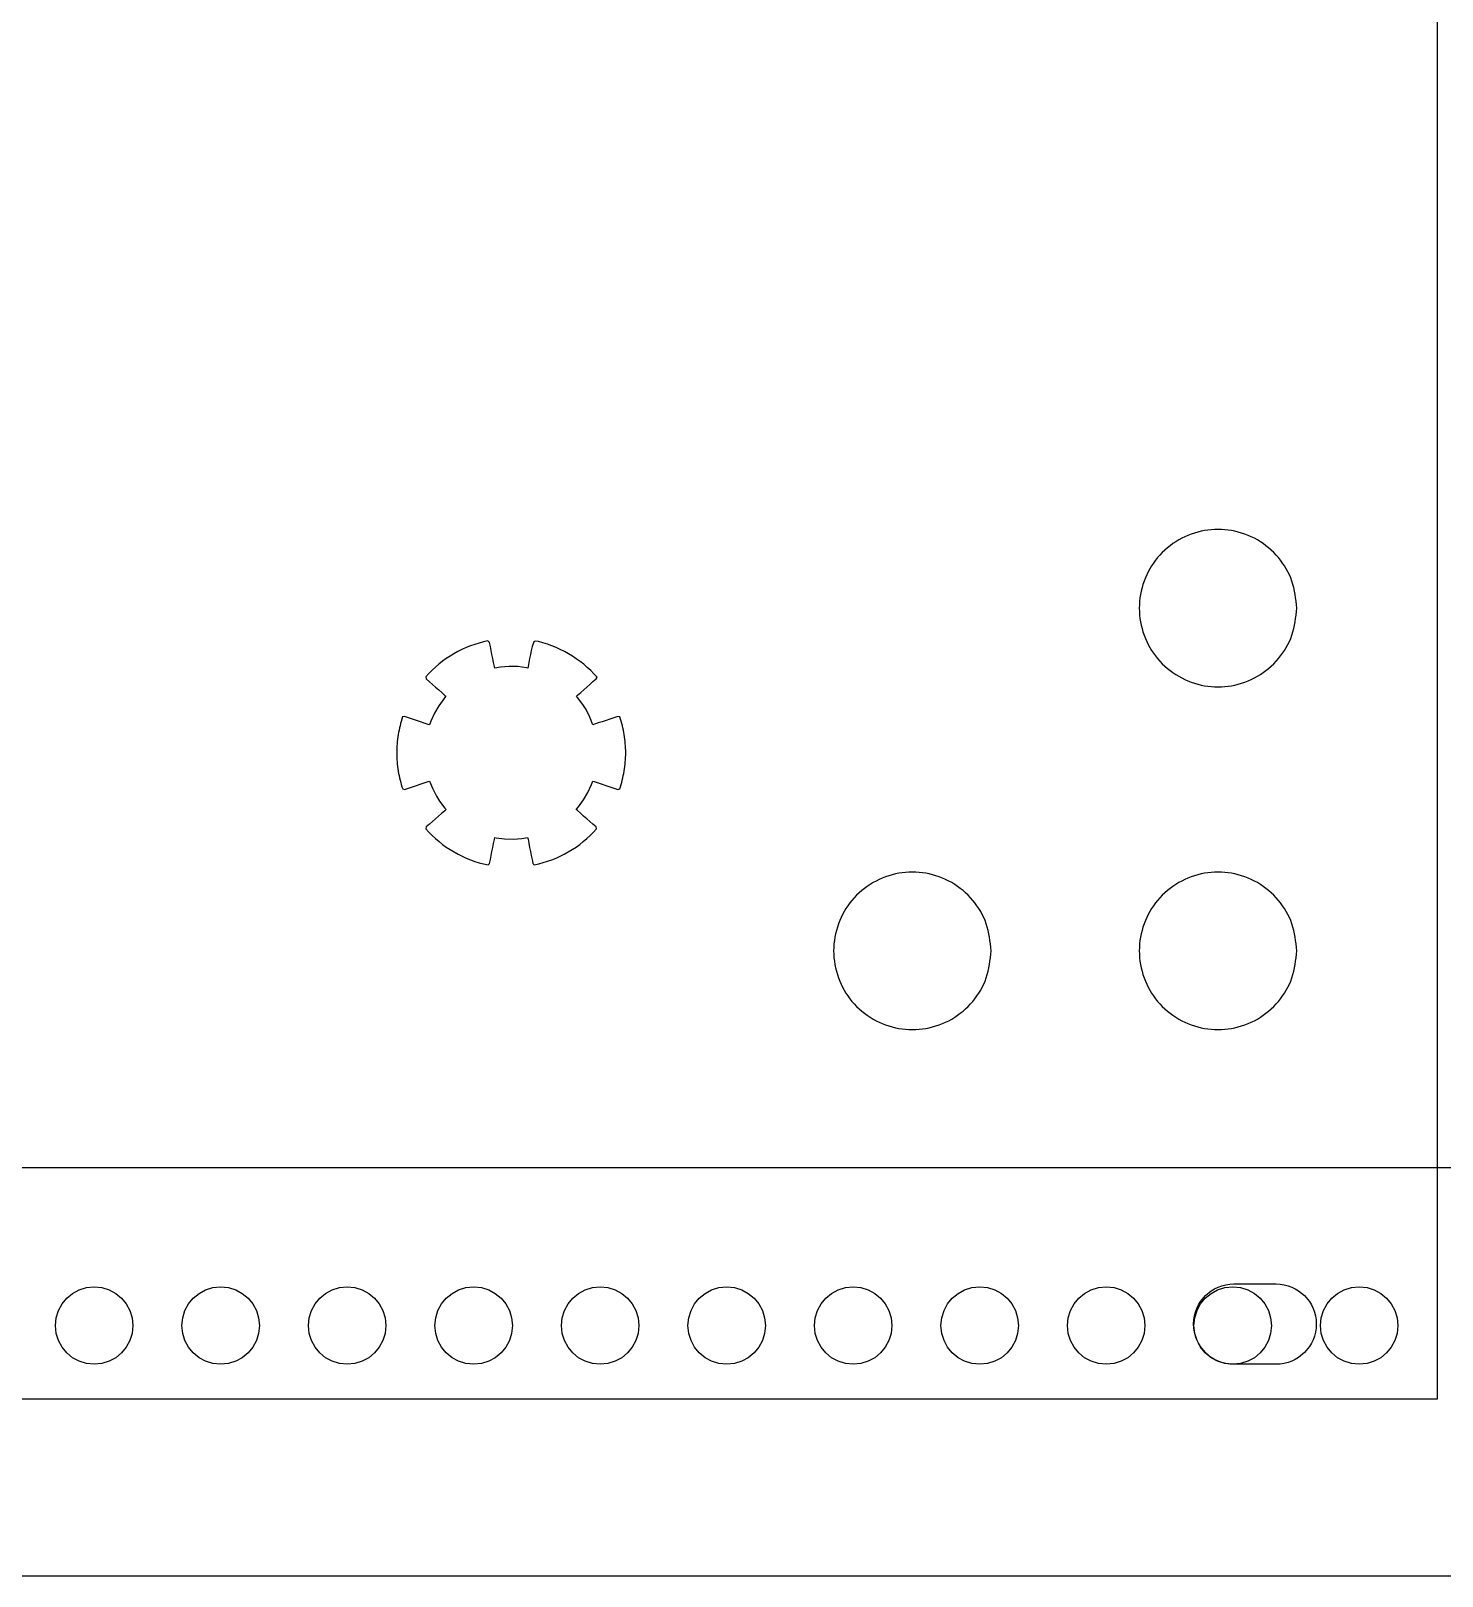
# Model space of a CAD drawing. Extents: x 0 to 234, y 0 to 155.
# Drawn here: x 60.2 to 116.9, y 0.2 to 62.3 of the extents above; entities that cross this region are included whole.
import ezdxf

# ---------------------------------------------------------------- set-up
doc = ezdxf.new("R2010")
doc.units = 0
doc.layers.get('0').update_dxf_attribs({"linetype": 'CONTINUOUS'})
doc.layers.add('Layer_1', color=7, linetype='CONTINUOUS')

msp = doc.modelspace()

# ---------------------------------------------------------------- linework, layer by layer
at = {"color": 7}
for p, q in [((224.864864, 16.589768), (8.921149, 16.589768)), ((62.408546, 11.78049), (62.721839, 11.812293)), ((62.721839, 11.812293), (63.035535, 11.78049)), ((67.491181, 11.78049), (67.804474, 11.812293)), ((67.804474, 11.812293), (68.118167, 11.78049)), ((72.573817, 11.78049), (72.88711, 11.812293)), ((72.88711, 11.812293), (73.200805, 11.78049)), ((77.656452, 11.78049), (77.969745, 11.812293)), ((77.969745, 11.812293), (78.28344, 11.78049)), ((82.739087, 11.78049), (83.05238, 11.812293)), ((83.05238, 11.812293), (83.366076, 11.78049)), ((87.821722, 11.78049), (88.135016, 11.812293)), ((88.135016, 11.812293), (88.448711, 11.78049)), ((92.90436, 11.78049), (93.217651, 11.812293)), ((93.217651, 11.812293), (93.531346, 11.78049)), ((97.986996, 11.78049), (98.300286, 11.812293)), ((98.300286, 11.812293), (98.613981, 11.78049)), ((103.069631, 11.78049), (103.382924, 11.812293)), ((103.382924, 11.812293), (103.696617, 11.78049)), ((108.152266, 11.78049), (108.465559, 11.812293)), ((108.465559, 11.812293), (108.779254, 11.78049)), ((113.234901, 11.78049), (113.548194, 11.812293)), ((113.548194, 11.812293), (113.86189, 11.78049)), ((61.432078, 11.12636), (61.62195, 11.356627)), ((61.62195, 11.356627), (61.852281, 11.546624)), ((61.852281, 11.546624), (62.116467, 11.69032)), ((62.116467, 11.69032), (62.408546, 11.78049)), ((63.035535, 11.78049), (63.327613, 11.69032)), ((63.327613, 11.69032), (63.591757, 11.546624)), ((63.591757, 11.546624), (63.822128, 11.356627)), ((63.822128, 11.356627), (64.012003, 11.12636)), ((66.514713, 11.12636), (66.704588, 11.356627)), ((66.704588, 11.356627), (66.934916, 11.546624)), ((66.934916, 11.546624), (67.1991, 11.69032)), ((67.1991, 11.69032), (67.491181, 11.78049)), ((68.118167, 11.78049), (68.410249, 11.69032)), ((68.410249, 11.69032), (68.674393, 11.546624)), ((68.674393, 11.546624), (68.904763, 11.356627)), ((68.904763, 11.356627), (69.094638, 11.12636)), ((71.597348, 11.12636), (71.787224, 11.356627)), ((71.787224, 11.356627), (72.017551, 11.546624)), ((72.017551, 11.546624), (72.281738, 11.69032)), ((72.281738, 11.69032), (72.573817, 11.78049)), ((73.200805, 11.78049), (73.492884, 11.69032)), ((73.492884, 11.69032), (73.757028, 11.546624)), ((73.757028, 11.546624), (73.987398, 11.356627)), ((73.987398, 11.356627), (74.177274, 11.12636)), ((76.679983, 11.12636), (76.869859, 11.356627)), ((76.869859, 11.356627), (77.100189, 11.546624)), ((77.100189, 11.546624), (77.364373, 11.69032)), ((77.364373, 11.69032), (77.656452, 11.78049)), ((78.28344, 11.78049), (78.575519, 11.69032)), ((78.575519, 11.69032), (78.839663, 11.546624)), ((78.839663, 11.546624), (79.070033, 11.356627)), ((79.070033, 11.356627), (79.259909, 11.12636)), ((81.762619, 11.12636), (81.952494, 11.356627)), ((81.952494, 11.356627), (82.182824, 11.546624)), ((82.182824, 11.546624), (82.447008, 11.69032)), ((82.447008, 11.69032), (82.739087, 11.78049)), ((83.366076, 11.78049), (83.658154, 11.69032)), ((83.658154, 11.69032), (83.922298, 11.546624)), ((83.922298, 11.546624), (84.152669, 11.356627)), ((84.152669, 11.356627), (84.342544, 11.12636)), ((86.845254, 11.12636), (87.035129, 11.356627)), ((87.035129, 11.356627), (87.26546, 11.546624)), ((87.26546, 11.546624), (87.529644, 11.69032)), ((87.529644, 11.69032), (87.821722, 11.78049)), ((88.448711, 11.78049), (88.74079, 11.69032)), ((88.74079, 11.69032), (89.004934, 11.546624)), ((89.004934, 11.546624), (89.235306, 11.356627)), ((89.235306, 11.356627), (89.425182, 11.12636)), ((91.927889, 11.12636), (92.117765, 11.356627)), ((92.117765, 11.356627), (92.348095, 11.546624)), ((92.348095, 11.546624), (92.612279, 11.69032)), ((92.612279, 11.69032), (92.90436, 11.78049)), ((93.531346, 11.78049), (93.823428, 11.69032)), ((93.823428, 11.69032), (94.087569, 11.546624)), ((94.087569, 11.546624), (94.317939, 11.356627)), ((94.317939, 11.356627), (94.507815, 11.12636)), ((97.010524, 11.12636), (97.2004, 11.356627)), ((97.2004, 11.356627), (97.43073, 11.546624)), ((97.43073, 11.546624), (97.694914, 11.69032)), ((97.694914, 11.69032), (97.986996, 11.78049)), ((98.613981, 11.78049), (98.906063, 11.69032)), ((98.906063, 11.69032), (99.170207, 11.546624)), ((99.170207, 11.546624), (99.400577, 11.356627)), ((99.400577, 11.356627), (99.590453, 11.12636)), ((102.09316, 11.12636), (102.283035, 11.356627)), ((102.283035, 11.356627), (102.513365, 11.546624)), ((102.513365, 11.546624), (102.777549, 11.69032)), ((102.777549, 11.69032), (103.069631, 11.78049)), ((103.696617, 11.78049), (103.988698, 11.69032)), ((103.988698, 11.69032), (104.252842, 11.546624)), ((104.252842, 11.546624), (104.483212, 11.356627)), ((104.483212, 11.356627), (104.673088, 11.12636)), ((107.175797, 11.12636), (107.36567, 11.356627)), ((107.36567, 11.356627), (107.596001, 11.546624)), ((107.596001, 11.546624), (107.860187, 11.69032)), ((107.860187, 11.69032), (108.152266, 11.78049)), ((108.779254, 11.78049), (109.071333, 11.69032)), ((109.071333, 11.69032), (109.335477, 11.546624)), ((109.335477, 11.546624), (109.565847, 11.356627)), ((109.565847, 11.356627), (109.755723, 11.12636)), ((112.258433, 11.12636), (112.448308, 11.356627)), ((112.448308, 11.356627), (112.678639, 11.546624)), ((112.678639, 11.546624), (112.942822, 11.69032)), ((112.942822, 11.69032), (113.234901, 11.78049)), ((113.86189, 11.78049), (114.153969, 11.69032)), ((114.153969, 11.69032), (114.418113, 11.546624)), ((114.418113, 11.546624), (114.648483, 11.356627)), ((114.648483, 11.356627), (114.838358, 11.12636)), ((61.166322, 10.25649), (61.19776, 10.570074)), ((61.19776, 10.570074), (61.288573, 10.862306)), ((61.288573, 10.862306), (61.432078, 11.12636)), ((64.012003, 11.12636), (64.155466, 10.862306)), ((64.155466, 10.862306), (64.245876, 10.570074)), ((64.245876, 10.570074), (64.277716, 10.25649)), ((66.248957, 10.25649), (66.280395, 10.570074)), ((66.280395, 10.570074), (66.371208, 10.862306)), ((66.371208, 10.862306), (66.514713, 11.12636)), ((69.094638, 11.12636), (69.238101, 10.862306)), ((69.238101, 10.862306), (69.328512, 10.570074)), ((69.328512, 10.570074), (69.360351, 10.25649)), ((71.331593, 10.25649), (71.36303, 10.570074)), ((71.36303, 10.570074), (71.453843, 10.862306)), ((71.453843, 10.862306), (71.597348, 11.12636)), ((74.177274, 11.12636), (74.320739, 10.862306)), ((74.320739, 10.862306), (74.411147, 10.570074)), ((74.411147, 10.570074), (74.442987, 10.25649)), ((76.41423, 10.25649), (76.445666, 10.570074)), ((76.445666, 10.570074), (76.536479, 10.862306)), ((76.536479, 10.862306), (76.679983, 11.12636)), ((79.259909, 11.12636), (79.403371, 10.862306)), ((79.403371, 10.862306), (79.493782, 10.570074)), ((79.493782, 10.570074), (79.525622, 10.25649)), ((81.496863, 10.25649), (81.528301, 10.570074)), ((81.528301, 10.570074), (81.619114, 10.862306)), ((81.619114, 10.862306), (81.762619, 11.12636)), ((84.342544, 11.12636), (84.486009, 10.862306)), ((84.486009, 10.862306), (84.576417, 10.570074)), ((84.576417, 10.570074), (84.608257, 10.25649)), ((86.579501, 10.25649), (86.610939, 10.570074)), ((86.610939, 10.570074), (86.701752, 10.862306)), ((86.701752, 10.862306), (86.845254, 11.12636)), ((89.425182, 11.12636), (89.568644, 10.862306)), ((89.568644, 10.862306), (89.659055, 10.570074)), ((89.659055, 10.570074), (89.690895, 10.25649)), ((91.662136, 10.25649), (91.693571, 10.570074)), ((91.693571, 10.570074), (91.784384, 10.862306)), ((91.784384, 10.862306), (91.927889, 11.12636)), ((94.507815, 11.12636), (94.65128, 10.862306)), ((94.65128, 10.862306), (94.74169, 10.570074)), ((94.74169, 10.570074), (94.77353, 10.25649)), ((96.744771, 10.25649), (96.776209, 10.570074)), ((96.776209, 10.570074), (96.867022, 10.862306)), ((96.867022, 10.862306), (97.010524, 11.12636)), ((99.590453, 11.12636), (99.733915, 10.862306)), ((99.733915, 10.862306), (99.824326, 10.570074)), ((99.824326, 10.570074), (99.856166, 10.25649)), ((101.827407, 10.25649), (101.858845, 10.570074)), ((101.858845, 10.570074), (101.949657, 10.862306)), ((101.949657, 10.862306), (102.09316, 11.12636)), ((104.673088, 11.12636), (104.81655, 10.862306)), ((104.81655, 10.862306), (104.906961, 10.570074)), ((104.906961, 10.570074), (104.938801, 10.25649)), ((106.910042, 10.25649), (106.94148, 10.570074)), ((106.94148, 10.570074), (107.032293, 10.862306)), ((107.032293, 10.862306), (107.175797, 11.12636)), ((109.755723, 11.12636), (109.899185, 10.862306)), ((109.899185, 10.862306), (109.989596, 10.570074)), ((109.989596, 10.570074), (110.021436, 10.25649)), ((111.992677, 10.25649), (112.024115, 10.570074)), ((112.024115, 10.570074), (112.114928, 10.862306)), ((112.114928, 10.862306), (112.258433, 11.12636)), ((114.838358, 11.12636), (114.981821, 10.862306)), ((114.981821, 10.862306), (115.072231, 10.570074)), ((115.072231, 10.570074), (115.104071, 10.25649)), ((61.19776, 9.943329), (61.166322, 10.25649)), ((61.288573, 9.65107), (61.19776, 9.943329)), ((64.245876, 9.943329), (64.155466, 9.65107)), ((64.277716, 10.25649), (64.245876, 9.943329)), ((66.280395, 9.943329), (66.248957, 10.25649)), ((66.371208, 9.65107), (66.280395, 9.943329)), ((69.328512, 9.943329), (69.238101, 9.65107)), ((69.360351, 10.25649), (69.328512, 9.943329)), ((71.36303, 9.943329), (71.331593, 10.25649)), ((71.453843, 9.65107), (71.36303, 9.943329)), ((74.411147, 9.943329), (74.320739, 9.65107)), ((74.442987, 10.25649), (74.411147, 9.943329)), ((76.445666, 9.943329), (76.41423, 10.25649)), ((76.536479, 9.65107), (76.445666, 9.943329)), ((79.493782, 9.943329), (79.403371, 9.65107)), ((79.525622, 10.25649), (79.493782, 9.943329)), ((81.528301, 9.943329), (81.496863, 10.25649)), ((81.619114, 9.65107), (81.528301, 9.943329)), ((84.576417, 9.943329), (84.486009, 9.65107)), ((84.608257, 10.25649), (84.576417, 9.943329)), ((86.610939, 9.943329), (86.579501, 10.25649)), ((86.701752, 9.65107), (86.610939, 9.943329)), ((89.659055, 9.943329), (89.568644, 9.65107)), ((89.690895, 10.25649), (89.659055, 9.943329)), ((91.693571, 9.943329), (91.662136, 10.25649)), ((91.784384, 9.65107), (91.693571, 9.943329)), ((94.74169, 9.943329), (94.65128, 9.65107)), ((94.77353, 10.25649), (94.74169, 9.943329)), ((96.776209, 9.943329), (96.744771, 10.25649)), ((96.867022, 9.65107), (96.776209, 9.943329)), ((99.824326, 9.943329), (99.733915, 9.65107)), ((99.856166, 10.25649), (99.824326, 9.943329)), ((101.858845, 9.943329), (101.827407, 10.25649)), ((101.949657, 9.65107), (101.858845, 9.943329)), ((104.906961, 9.943329), (104.81655, 9.65107)), ((104.938801, 10.25649), (104.906961, 9.943329)), ((106.94148, 9.943329), (106.910042, 10.25649)), ((107.032293, 9.65107), (106.94148, 9.943329)), ((109.989596, 9.943329), (109.899185, 9.65107)), ((110.021436, 10.25649), (109.989596, 9.943329)), ((112.024115, 9.943329), (111.992677, 10.25649)), ((112.114928, 9.65107), (112.024115, 9.943329)), ((115.072231, 9.943329), (114.981821, 9.65107)), ((115.104071, 10.25649), (115.072231, 9.943329)), ((61.432078, 9.387016), (61.288573, 9.65107)), ((61.62195, 9.156775), (61.432078, 9.387016)), ((64.012003, 9.387016), (63.822128, 9.156775)), ((64.155466, 9.65107), (64.012003, 9.387016)), ((66.514713, 9.387016), (66.371208, 9.65107)), ((66.704588, 9.156775), (66.514713, 9.387016)), ((69.094638, 9.387016), (68.904763, 9.156775)), ((69.238101, 9.65107), (69.094638, 9.387016)), ((71.597348, 9.387016), (71.453843, 9.65107)), ((71.787224, 9.156775), (71.597348, 9.387016)), ((74.177274, 9.387016), (73.987398, 9.156775)), ((74.320739, 9.65107), (74.177274, 9.387016)), ((76.679983, 9.387016), (76.536479, 9.65107)), ((76.869859, 9.156775), (76.679983, 9.387016)), ((79.259909, 9.387016), (79.070033, 9.156775)), ((79.403371, 9.65107), (79.259909, 9.387016)), ((81.762619, 9.387016), (81.619114, 9.65107)), ((81.952494, 9.156775), (81.762619, 9.387016)), ((84.342544, 9.387016), (84.152669, 9.156775)), ((84.486009, 9.65107), (84.342544, 9.387016)), ((86.845254, 9.387016), (86.701752, 9.65107)), ((87.035129, 9.156775), (86.845254, 9.387016)), ((89.425182, 9.387016), (89.235306, 9.156775)), ((89.568644, 9.65107), (89.425182, 9.387016)), ((91.927889, 9.387016), (91.784384, 9.65107)), ((92.117765, 9.156775), (91.927889, 9.387016)), ((94.507815, 9.387016), (94.317939, 9.156775)), ((94.65128, 9.65107), (94.507815, 9.387016)), ((97.010524, 9.387016), (96.867022, 9.65107)), ((97.2004, 9.156775), (97.010524, 9.387016)), ((99.590453, 9.387016), (99.400577, 9.156775)), ((99.733915, 9.65107), (99.590453, 9.387016)), ((102.09316, 9.387016), (101.949657, 9.65107)), ((102.283035, 9.156775), (102.09316, 9.387016)), ((104.673088, 9.387016), (104.483212, 9.156775)), ((104.81655, 9.65107), (104.673088, 9.387016)), ((107.175797, 9.387016), (107.032293, 9.65107)), ((107.36567, 9.156775), (107.175797, 9.387016)), ((109.755723, 9.387016), (109.565847, 9.156775)), ((109.899185, 9.65107), (109.755723, 9.387016)), ((112.258433, 9.387016), (112.114928, 9.65107)), ((112.448308, 9.156775), (112.258433, 9.387016)), ((114.838358, 9.387016), (114.648483, 9.156775)), ((114.981821, 9.65107), (114.838358, 9.387016)), ((61.852281, 8.966778), (61.62195, 9.156775)), ((62.116467, 8.823453), (61.852281, 8.966778)), ((62.408546, 8.73249), (62.116467, 8.823453)), ((62.721839, 8.701084), (62.408546, 8.73249)), ((62.408546, 8.73249), (62.408546, 8.73249)), ((63.035535, 8.73249), (62.721839, 8.701084)), ((63.327613, 8.823453), (63.035535, 8.73249)), ((63.591757, 8.966778), (63.327613, 8.823453)), ((63.822128, 9.156775), (63.591757, 8.966778)), ((66.934916, 8.966778), (66.704588, 9.156775)), ((67.1991, 8.823453), (66.934916, 8.966778)), ((67.491181, 8.73249), (67.1991, 8.823453)), ((67.804474, 8.701084), (67.491181, 8.73249)), ((67.491181, 8.73249), (67.491181, 8.73249)), ((68.118167, 8.73249), (67.804474, 8.701084)), ((68.410249, 8.823453), (68.118167, 8.73249)), ((68.674393, 8.966778), (68.410249, 8.823453)), ((68.904763, 9.156775), (68.674393, 8.966778)), ((72.017551, 8.966778), (71.787224, 9.156775)), ((72.281738, 8.823453), (72.017551, 8.966778)), ((72.573817, 8.73249), (72.281738, 8.823453)), ((72.88711, 8.701084), (72.573817, 8.73249)), ((72.573817, 8.73249), (72.573817, 8.73249)), ((73.200805, 8.73249), (72.88711, 8.701084)), ((73.492884, 8.823453), (73.200805, 8.73249)), ((73.757028, 8.966778), (73.492884, 8.823453)), ((73.987398, 9.156775), (73.757028, 8.966778)), ((77.100189, 8.966778), (76.869859, 9.156775)), ((77.364373, 8.823453), (77.100189, 8.966778)), ((77.656452, 8.73249), (77.364373, 8.823453)), ((77.969745, 8.701084), (77.656452, 8.73249)), ((77.656452, 8.73249), (77.656452, 8.73249)), ((78.28344, 8.73249), (77.969745, 8.701084)), ((78.575519, 8.823453), (78.28344, 8.73249)), ((78.839663, 8.966778), (78.575519, 8.823453)), ((79.070033, 9.156775), (78.839663, 8.966778)), ((82.182824, 8.966778), (81.952494, 9.156775)), ((82.447008, 8.823453), (82.182824, 8.966778)), ((82.739087, 8.73249), (82.447008, 8.823453)), ((83.05238, 8.701084), (82.739087, 8.73249)), ((82.739087, 8.73249), (82.739087, 8.73249)), ((83.366076, 8.73249), (83.05238, 8.701084)), ((83.658154, 8.823453), (83.366076, 8.73249)), ((83.922298, 8.966778), (83.658154, 8.823453)), ((84.152669, 9.156775), (83.922298, 8.966778)), ((87.26546, 8.966778), (87.035129, 9.156775)), ((87.529644, 8.823453), (87.26546, 8.966778)), ((87.821722, 8.73249), (87.529644, 8.823453)), ((88.135016, 8.701084), (87.821722, 8.73249)), ((87.821722, 8.73249), (87.821722, 8.73249)), ((88.448711, 8.73249), (88.135016, 8.701084)), ((88.74079, 8.823453), (88.448711, 8.73249)), ((89.004934, 8.966778), (88.74079, 8.823453)), ((89.235306, 9.156775), (89.004934, 8.966778)), ((92.348095, 8.966778), (92.117765, 9.156775)), ((92.612279, 8.823453), (92.348095, 8.966778)), ((92.90436, 8.73249), (92.612279, 8.823453)), ((93.217651, 8.701084), (92.90436, 8.73249)), ((92.90436, 8.73249), (92.90436, 8.73249)), ((93.531346, 8.73249), (93.217651, 8.701084)), ((93.823428, 8.823453), (93.531346, 8.73249)), ((94.087569, 8.966778), (93.823428, 8.823453)), ((94.317939, 9.156775), (94.087569, 8.966778)), ((97.43073, 8.966778), (97.2004, 9.156775)), ((97.694914, 8.823453), (97.43073, 8.966778)), ((97.986996, 8.73249), (97.694914, 8.823453)), ((98.300286, 8.701084), (97.986996, 8.73249)), ((97.986996, 8.73249), (97.986996, 8.73249)), ((98.613981, 8.73249), (98.300286, 8.701084)), ((98.906063, 8.823453), (98.613981, 8.73249)), ((99.170207, 8.966778), (98.906063, 8.823453)), ((99.400577, 9.156775), (99.170207, 8.966778)), ((102.513365, 8.966778), (102.283035, 9.156775)), ((102.777549, 8.823453), (102.513365, 8.966778)), ((103.069631, 8.73249), (102.777549, 8.823453)), ((103.382924, 8.701084), (103.069631, 8.73249)), ((103.069631, 8.73249), (103.069631, 8.73249)), ((103.696617, 8.73249), (103.382924, 8.701084)), ((103.988698, 8.823453), (103.696617, 8.73249)), ((104.252842, 8.966778), (103.988698, 8.823453)), ((104.483212, 9.156775), (104.252842, 8.966778)), ((107.596001, 8.966778), (107.36567, 9.156775)), ((107.860187, 8.823453), (107.596001, 8.966778)), ((108.152266, 8.73249), (107.860187, 8.823453)), ((108.465559, 8.701084), (108.152266, 8.73249)), ((108.152266, 8.73249), (108.152266, 8.73249)), ((108.779254, 8.73249), (108.465559, 8.701084)), ((109.071333, 8.823453), (108.779254, 8.73249)), ((109.335477, 8.966778), (109.071333, 8.823453)), ((109.565847, 9.156775), (109.335477, 8.966778)), ((112.678639, 8.966778), (112.448308, 9.156775)), ((112.942822, 8.823453), (112.678639, 8.966778)), ((113.234901, 8.73249), (112.942822, 8.823453)), ((113.548194, 8.701084), (113.234901, 8.73249)), ((113.234901, 8.73249), (113.234901, 8.73249)), ((113.86189, 8.73249), (113.548194, 8.701084)), ((114.153969, 8.823453), (113.86189, 8.73249)), ((114.418113, 8.966778), (114.153969, 8.823453)), ((114.648483, 9.156775), (114.418113, 8.966778))]:
    msp.add_line(p, q, dxfattribs=at)
at = {"layer": 'Layer_1', "color": 1}
for p, q in [((116.697026, 7.317537), (116.697026, 135.817549)), ((111.039068, 39.075838), (111.039068, 39.075838)), ((77.177025, 37.242158), (77.020495, 37.147458)), ((77.337195, 37.330558), (77.177025, 37.242158)), ((77.500815, 37.412558), (77.337195, 37.330558)), ((77.667695, 37.487958), (77.500815, 37.412558)), ((77.837645, 37.556758), (77.667695, 37.487958)), ((78.010465, 37.618858), (77.837645, 37.556758)), ((78.185995, 37.674058), (78.010465, 37.618858)), ((78.364005, 37.722358), (78.185995, 37.674058)), ((78.544335, 37.763558), (78.364005, 37.722358)), ((78.608435, 37.699458), (78.544335, 37.763558)), ((78.641035, 37.537198), (78.608435, 37.699458)), ((78.673035, 37.374928), (78.641035, 37.537198)), ((78.705635, 37.212668), (78.673035, 37.374928)), ((80.282045, 37.376218), (80.249445, 37.214988)), ((80.314645, 37.537448), (80.282045, 37.376218)), ((80.355105, 37.643338), (80.314605, 37.537748)), ((80.314605, 37.537748), (80.314605, 37.537748)), ((80.393705, 37.716638), (80.355105, 37.643338)), ((80.420505, 37.738538), (80.393705, 37.716638)), ((80.456605, 37.749338), (80.420505, 37.738538)), ((80.569905, 37.733138), (80.456605, 37.749338)), ((80.751445, 37.684438), (80.569905, 37.733138)), ((80.930385, 37.628538), (80.751445, 37.684438)), ((81.106535, 37.565538), (80.930385, 37.628538)), ((81.279715, 37.495538), (81.106535, 37.565538)), ((81.449695, 37.418638), (81.279715, 37.495538)), ((81.616295, 37.334938), (81.449695, 37.418638)), ((81.779295, 37.244638), (81.616295, 37.334938)), ((81.938525, 37.147838), (81.779295, 37.244638)), ((76.434575, 36.707988), (76.299095, 36.583477)), ((76.574645, 36.826758), (76.434575, 36.707988)), ((76.719115, 36.939658), (76.574645, 36.826758)), ((76.867795, 37.046598), (76.719115, 36.939658)), ((77.020495, 37.147458), (76.867795, 37.046598)), ((78.738235, 37.050918), (78.705635, 37.212668)), ((78.770835, 36.888658), (78.738235, 37.050918)), ((78.803435, 36.726908), (78.770835, 36.888658)), ((78.815935, 36.669008), (78.803435, 36.726908)), ((79.050025, 36.709808), (78.815935, 36.669008)), ((79.395735, 36.735108), (79.050025, 36.709808)), ((79.743005, 36.726108), (79.395735, 36.735108)), ((80.086645, 36.682208), (79.743005, 36.726108)), ((80.140945, 36.670808), (80.086645, 36.682208)), ((80.153345, 36.731808), (80.140945, 36.670808)), ((80.184845, 36.892518), (80.153345, 36.731808)), ((80.217445, 37.053758), (80.184845, 36.892518)), ((80.249445, 37.214988), (80.217445, 37.053758)), ((82.093745, 37.044598), (81.938525, 37.147838)), ((82.244775, 36.935068), (82.093745, 37.044598)), ((82.391415, 36.819358), (82.244775, 36.935068)), ((82.533465, 36.697588), (82.391415, 36.819358)), ((82.670705, 36.569877), (82.533465, 36.697588)), ((76.168395, 36.453327), (76.042675, 36.317657)), ((76.042675, 36.317657), (76.066975, 36.231857)), ((76.066975, 36.231857), (76.191515, 36.121787)), ((76.299095, 36.583477), (76.168395, 36.453327)), ((76.191515, 36.121787), (76.316565, 36.012227)), ((76.316565, 36.012227), (76.441105, 35.902157)), ((82.517605, 35.905927), (82.641115, 36.014447)), ((82.641115, 36.014447), (82.764105, 36.122967)), ((82.802965, 36.436337), (82.670705, 36.569877)), ((82.764105, 36.122967), (82.887605, 36.231487)), ((82.930005, 36.297087), (82.802965, 36.436337)), ((82.887605, 36.231487), (82.930005, 36.297087)), ((76.441105, 35.902157), (76.565645, 35.792087)), ((76.565645, 35.792087), (76.691225, 35.682537)), ((76.770265, 35.438077), (76.567175, 35.156957)), ((76.691225, 35.682537), (76.815765, 35.572977)), ((76.856065, 35.537277), (76.770265, 35.438077)), ((76.815765, 35.572977), (76.856065, 35.537277)), ((82.098495, 35.537467), (82.147095, 35.580367)), ((82.145495, 35.486267), (82.098495, 35.537467)), ((82.353745, 35.209287), (82.145495, 35.486267)), ((82.147095, 35.580367), (82.270595, 35.688887)), ((82.270595, 35.688887), (82.394095, 35.797927)), ((82.394095, 35.797927), (82.517605, 35.905927)), ((76.392515, 34.856717), (76.248845, 34.540977)), ((76.567175, 35.156957), (76.392515, 34.856717)), ((82.483965, 35.001027), (82.353745, 35.209287)), ((82.642615, 34.692007), (82.483965, 35.001027)), ((74.970255, 34.173027), (74.952855, 34.083327)), ((74.989455, 34.262427), (74.970255, 34.173027)), ((75.010455, 34.351427), (74.989455, 34.262427)), ((75.033155, 34.440027), (75.010455, 34.351427)), ((75.057655, 34.528227), (75.033155, 34.440027)), ((75.083955, 34.615927), (75.057655, 34.528227)), ((75.111955, 34.703127), (75.083955, 34.615927)), ((75.197255, 34.725827), (75.111955, 34.703127)), ((75.354865, 34.672627), (75.197255, 34.725827)), ((75.512485, 34.619427), (75.354865, 34.672627)), ((75.670095, 34.566227), (75.512485, 34.619427)), ((75.827705, 34.513027), (75.670095, 34.566227)), ((75.985315, 34.459827), (75.827705, 34.513027)), ((76.143445, 34.406627), (75.985315, 34.459827)), ((76.196645, 34.388527), (76.143445, 34.406627)), ((76.248845, 34.540977), (76.196645, 34.388527)), ((82.760955, 34.389697), (82.642615, 34.692007)), ((82.819355, 34.409297), (82.760955, 34.389697)), ((82.975935, 34.461997), (82.819355, 34.409297)), ((83.131995, 34.514697), (82.975935, 34.461997)), ((83.288575, 34.567897), (83.131995, 34.514697)), ((83.444635, 34.620597), (83.288575, 34.567897)), ((83.601215, 34.673297), (83.444635, 34.620597)), ((83.757795, 34.726497), (83.601215, 34.673297)), ((83.840495, 34.704297), (83.757795, 34.726497)), ((83.868695, 34.616997), (83.840495, 34.704297)), ((83.895095, 34.529197), (83.868695, 34.616997)), ((83.919795, 34.440997), (83.895095, 34.529197)), ((83.942695, 34.352397), (83.919795, 34.440997)), ((83.963795, 34.263397), (83.942695, 34.352397)), ((83.983095, 34.173997), (83.963795, 34.263397)), ((84.000595, 34.084197), (83.983095, 34.173997)), ((74.886255, 33.539427), (74.881255, 33.448027)), ((74.893255, 33.630627), (74.886255, 33.539427)), ((74.901255, 33.721627), (74.893255, 33.630627)), ((74.911455, 33.812427), (74.901255, 33.721627)), ((74.923455, 33.903027), (74.911455, 33.812427)), ((74.937255, 33.993327), (74.923455, 33.903027)), ((74.952855, 34.083327), (74.937255, 33.993327)), ((84.016395, 33.994097), (84.000595, 34.084197)), ((84.030395, 33.903697), (84.016395, 33.994097)), ((84.042595, 33.813097), (84.030395, 33.903697)), ((84.052995, 33.722197), (84.042595, 33.813097)), ((84.061995, 33.631097), (84.052995, 33.722197)), ((84.068995, 33.539797), (84.061995, 33.631097)), ((84.073995, 33.448297), (84.068995, 33.539797)), ((74.878255, 33.356527), (74.877255, 33.264927)), ((74.877255, 33.264927), (74.878255, 33.172327)), ((74.881255, 33.448027), (74.878255, 33.356527)), ((74.878255, 33.172327), (74.881255, 33.079827)), ((74.881255, 33.079827), (74.886255, 32.987527)), ((74.886255, 32.987527), (74.893255, 32.895327)), ((84.061995, 32.895397), (84.068995, 32.987597)), ((84.068995, 32.987597), (84.073995, 33.079897)), ((84.076995, 33.356697), (84.073995, 33.448297)), ((84.073995, 33.079897), (84.076995, 33.172397)), ((84.077995, 33.264997), (84.076995, 33.356697)), ((84.076995, 33.172397), (84.077995, 33.264997)), ((74.893255, 32.895327), (74.902255, 32.803327)), ((74.902255, 32.803327), (74.912855, 32.711527)), ((74.912855, 32.711527), (74.925255, 32.620027)), ((74.925255, 32.620027), (74.939455, 32.528827)), ((74.939455, 32.528827), (74.955555, 32.437927)), ((74.955555, 32.437927), (74.973455, 32.347327)), ((74.973455, 32.347327), (74.993155, 32.257127)), ((83.963095, 32.257197), (83.982695, 32.347397)), ((83.982695, 32.347397), (84.000395, 32.437997)), ((84.000395, 32.437997), (84.016295, 32.528897)), ((84.016295, 32.528897), (84.030395, 32.620097)), ((84.030395, 32.620097), (84.042595, 32.711597)), ((84.042595, 32.711597), (84.052995, 32.803397)), ((84.052995, 32.803397), (84.061995, 32.895397)), ((74.993155, 32.257127), (75.014655, 32.167227)), ((75.014655, 32.167227), (75.037955, 32.077827)), ((75.037955, 32.077827), (75.063055, 31.988827)), ((75.063055, 31.988827), (75.089955, 31.900327)), ((75.089955, 31.900327), (75.118655, 31.812327)), ((75.118655, 31.812327), (75.197255, 31.791627)), ((75.197255, 31.791627), (75.353315, 31.844827)), ((75.353315, 31.844827), (75.509895, 31.897527)), ((75.509895, 31.897527), (75.666475, 31.950227)), ((75.666475, 31.950227), (75.822535, 32.002927)), ((75.822535, 32.002927), (75.979115, 32.055627)), ((75.979115, 32.055627), (76.135175, 32.108827)), ((76.135175, 32.108827), (76.198275, 32.130027)), ((76.198275, 32.130027), (76.313515, 31.837547)), ((76.313515, 31.837547), (76.471135, 31.529037)), ((82.388075, 31.372927), (82.562225, 31.672647)), ((82.562225, 31.672647), (82.705885, 31.988907)), ((82.705885, 31.988907), (82.754485, 32.130497)), ((82.754485, 32.130497), (82.811285, 32.111397)), ((82.811285, 32.111397), (82.969415, 32.058197)), ((82.969415, 32.058197), (83.127025, 32.004497)), ((83.127025, 32.004497), (83.284645, 31.951797)), ((83.284645, 31.951797), (83.442245, 31.897997)), ((83.442245, 31.897997), (83.600375, 31.844797)), ((83.600375, 31.844797), (83.757995, 31.791597)), ((83.757995, 31.791597), (83.838095, 31.812297)), ((83.838095, 31.812297), (83.866695, 31.900397)), ((83.866695, 31.900397), (83.893495, 31.988897)), ((83.893495, 31.988897), (83.918495, 32.077897)), ((83.918495, 32.077897), (83.941695, 32.167297)), ((83.941695, 32.167297), (83.963095, 32.257197)), ((76.471135, 31.529037), (76.601355, 31.320777)), ((76.601355, 31.320777), (76.810125, 31.043277)), ((76.810125, 31.043277), (76.863325, 30.985377)), ((82.092485, 30.985347), (82.184985, 31.091807)), ((82.184985, 31.091807), (82.388075, 31.372927)), ((76.313005, 30.502197), (76.190015, 30.393677)), ((76.436505, 30.610717), (76.313005, 30.502197)), ((76.560015, 30.719237), (76.436505, 30.610717)), ((76.683525, 30.827757), (76.560015, 30.719237)), ((76.807025, 30.936277), (76.683525, 30.827757)), ((76.863325, 30.985377), (76.807025, 30.936277)), ((82.138485, 30.944547), (82.092485, 30.985347)), ((82.263025, 30.834477), (82.138485, 30.944547)), ((82.388595, 30.724927), (82.263025, 30.834477)), ((82.513655, 30.614847), (82.388595, 30.724927)), ((82.638185, 30.504787), (82.513655, 30.614847)), ((82.763235, 30.394707), (82.638185, 30.504787)), ((76.066505, 30.285157), (76.045805, 30.209757)), ((76.045805, 30.209757), (76.171585, 30.073687)), ((76.190015, 30.393677), (76.066505, 30.285157)), ((76.171585, 30.073687), (76.302355, 29.943167)), ((76.302355, 29.943167), (76.437925, 29.818297)), ((76.437925, 29.818297), (76.578115, 29.699187)), ((78.801165, 29.785037), (78.816165, 29.858437)), ((78.816165, 29.858437), (78.868365, 29.847637)), ((78.868365, 29.847637), (79.213045, 29.803737)), ((79.213045, 29.803737), (79.559275, 29.794737)), ((79.559275, 29.794737), (79.906025, 29.819537)), ((79.906025, 29.819537), (80.139075, 29.859837)), ((80.139075, 29.859837), (80.152975, 29.790537)), ((82.375775, 29.699107), (82.516185, 29.817947)), ((82.516185, 29.817947), (82.651985, 29.942567)), ((82.651985, 29.942567), (82.782985, 30.072847)), ((82.888815, 30.285677), (82.763235, 30.394707)), ((82.782985, 30.072847), (82.909015, 30.208677)), ((82.909015, 30.208677), (82.888815, 30.285677)), ((76.578115, 29.699187), (76.722725, 29.585957)), ((76.722725, 29.585957), (76.871565, 29.478707)), ((76.871565, 29.478707), (77.024445, 29.377557)), ((77.024445, 29.377557), (77.181175, 29.282657)), ((77.181175, 29.282657), (77.341555, 29.194057)), ((77.341555, 29.194057), (77.505405, 29.111857)), ((78.671965, 29.140637), (78.704565, 29.301867)), ((78.704565, 29.301867), (78.737165, 29.463097)), ((78.737165, 29.463097), (78.769165, 29.624327)), ((78.769165, 29.624327), (78.801165, 29.785037)), ((80.152975, 29.790537), (80.184975, 29.628797)), ((80.184975, 29.628797), (80.217575, 29.466007)), ((80.217575, 29.466007), (80.250175, 29.304267)), ((80.250175, 29.304267), (80.282775, 29.142517)), ((81.447445, 29.113407), (81.611435, 29.195307)), ((81.611435, 29.195307), (81.771975, 29.283607)), ((81.771975, 29.283607), (81.928875, 29.378307)), ((81.928875, 29.378307), (82.081935, 29.479177)), ((82.081935, 29.479177), (82.230965, 29.586147)), ((82.230965, 29.586147), (82.375775, 29.699107)), ((77.505405, 29.111857), (77.672525, 29.036157)), ((77.672525, 29.036157), (77.842725, 28.967157)), ((77.842725, 28.967157), (78.015825, 28.904857)), ((78.015825, 28.904857), (78.191625, 28.849457)), ((78.191625, 28.849457), (78.369935, 28.801057)), ((78.369935, 28.801057), (78.550565, 28.759757)), ((78.550565, 28.759757), (78.607365, 28.817657)), ((78.607365, 28.817657), (78.639965, 28.978887)), ((78.639965, 28.978887), (78.671965, 29.140637)), ((80.282775, 29.142517), (80.315375, 28.980257)), ((80.315375, 28.980257), (80.347375, 28.818507)), ((80.347375, 28.818507), (80.401675, 28.763207)), ((80.401675, 28.763207), (80.582375, 28.804207)), ((80.582375, 28.804207), (80.760765, 28.852307)), ((80.760765, 28.852307), (80.936655, 28.907407)), ((80.936655, 28.907407), (81.109865, 28.969307)), ((81.109865, 28.969307), (81.280195, 29.038007)), ((81.280195, 29.038007), (81.447445, 29.113407)), ((98.758888, 25.309237), (98.758888, 25.309237)), ((111.039068, 25.309237), (111.039068, 25.309237)), ((107.739406, 11.737367), (107.880536, 11.805167)), ((107.880536, 11.805167), (108.028936, 11.859267)), ((108.028936, 11.859267), (108.183816, 11.898867)), ((108.183816, 11.898867), (108.344386, 11.923267)), ((108.344386, 11.923267), (108.509836, 11.931267)), ((108.509836, 11.931267), (110.209836, 11.931267)), ((108.509836, 11.931267), (108.509836, 11.931267)), ((110.209836, 11.931267), (110.375286, 11.923267)), ((110.375286, 11.923267), (110.535846, 11.898867)), ((110.535846, 11.898867), (110.690736, 11.859267)), ((110.690736, 11.859267), (110.839136, 11.805167)), ((110.839136, 11.805167), (110.980256, 11.737367)), ((107.090376, 11.088237), (107.170976, 11.221277)), ((107.170976, 11.221277), (107.367716, 11.459927)), ((107.367716, 11.459927), (107.606366, 11.656667)), ((107.606366, 11.656667), (107.739406, 11.737367)), ((110.980256, 11.737367), (111.113296, 11.656667)), ((111.113296, 11.656667), (111.351946, 11.459927)), ((111.351946, 11.459927), (111.548686, 11.221277)), ((111.548686, 11.221277), (111.629386, 11.088237)), ((106.904476, 10.483267), (106.928876, 10.643837)), ((106.928876, 10.643837), (106.968476, 10.798717)), ((106.968476, 10.798717), (107.022576, 10.947117)), ((107.022576, 10.947117), (107.090376, 11.088237)), ((111.629386, 11.088237), (111.697186, 10.947117)), ((111.697186, 10.947117), (111.751286, 10.798717)), ((111.751286, 10.798717), (111.790886, 10.643837)), ((111.790886, 10.643837), (111.815286, 10.483267)), ((106.896476, 10.317817), (106.904476, 10.483267)), ((106.904476, 10.152367), (106.896476, 10.317817)), ((106.928876, 9.991797), (106.904476, 10.152367)), ((106.968476, 9.836917), (106.928876, 9.991797)), ((111.790886, 9.991797), (111.751286, 9.836917)), ((111.815286, 10.152367), (111.790886, 9.991797)), ((111.815286, 10.483267), (111.823286, 10.317817)), ((111.823286, 10.317817), (111.815286, 10.152367)), ((107.022576, 9.688517), (106.968476, 9.836917)), ((107.090376, 9.547397), (107.022576, 9.688517)), ((107.170976, 9.414357), (107.090376, 9.547397)), ((107.367716, 9.175707), (107.170976, 9.414357)), ((111.548686, 9.414357), (111.351946, 9.175707)), ((111.629386, 9.547397), (111.548686, 9.414357)), ((111.697186, 9.688517), (111.629386, 9.547397)), ((111.751286, 9.836917), (111.697186, 9.688517)), ((107.606366, 8.978967), (107.367716, 9.175707)), ((107.739406, 8.898267), (107.606366, 8.978967)), ((107.880536, 8.830467), (107.739406, 8.898267)), ((108.028936, 8.776367), (107.880536, 8.830467)), ((108.183816, 8.736767), (108.028936, 8.776367)), ((108.344386, 8.712367), (108.183816, 8.736767)), ((108.509836, 8.704367), (108.344386, 8.712367)), ((110.209836, 8.704367), (108.509836, 8.704367)), ((110.375286, 8.712367), (110.209836, 8.704367)), ((110.535846, 8.736767), (110.375286, 8.712367)), ((110.690736, 8.776367), (110.535846, 8.736767)), ((110.839136, 8.830467), (110.690736, 8.776367)), ((110.980256, 8.898267), (110.839136, 8.830467)), ((111.113296, 8.978967), (110.980256, 8.898267)), ((111.351946, 9.175707), (111.113296, 8.978967)), ((9.384794, 7.317537), (116.697026, 7.317537))]:
    msp.add_line(p, q, dxfattribs=at)
at = {"layer": 'Layer_1', "color": 7}
msp.add_line((209.941308, 0.19383), (0.193807, 0.19383), dxfattribs=at)
at = {"layer": 'Layer_1', "color": 1}
for points in [[(111.039068, 39.075838), (111.001277, 38.706044), (110.926237, 37.971751), (110.344046, 37.00137), (109.491621, 36.279917), (108.436053, 35.897283), (107.315976, 35.897283), (106.261886, 36.279917), (105.403558, 37.00137), (104.8433, 37.971751), (104.647686, 39.075838), (104.8433, 40.179924), (105.403558, 41.150305), (106.261886, 41.871758), (107.315976, 42.254392), (108.436053, 42.254392), (109.491621, 41.871758), (110.344046, 41.150305), (110.926237, 40.179924), (111.001277, 39.445631), (111.039068, 39.075838)], [(98.758888, 25.309237), (98.721097, 24.939444), (98.646057, 24.20515), (98.063866, 23.23477), (97.211441, 22.513317), (96.155873, 22.130683), (95.035796, 22.130683), (93.981706, 22.513317), (93.123378, 23.23477), (92.56312, 24.20515), (92.367506, 25.309237), (92.56312, 26.413324), (93.123378, 27.383705), (93.981706, 28.105157), (95.035796, 28.487792), (96.155873, 28.487792), (97.211441, 28.105157), (98.063866, 27.383705), (98.646057, 26.413324), (98.721097, 25.67903), (98.758888, 25.309237)], [(111.039068, 25.309237), (111.001277, 24.939444), (110.926237, 24.20515), (110.344046, 23.23477), (109.491621, 22.513317), (108.436053, 22.130683), (107.315976, 22.130683), (106.261886, 22.513317), (105.403558, 23.23477), (104.8433, 24.20515), (104.647686, 25.309237), (104.8433, 26.413324), (105.403558, 27.383705), (106.261886, 28.105157), (107.315976, 28.487792), (108.436053, 28.487792), (109.491621, 28.105157), (110.344046, 27.383705), (110.926237, 26.413324), (111.001277, 25.67903), (111.039068, 25.309237)]]:
    msp.add_open_spline(points, degree=3, knots=[0, 0, 0, 0, 1.10375, 2.191703, 3.295453, 4.399203, 5.487156, 6.590906, 7.694656, 8.78261, 9.886359, 10.990109, 12.078063, 13.181813, 14.285562, 15.373516, 16.477266, 17.581016, 18.668969, 19.772719, 19.772719, 19.772719, 19.772719], dxfattribs=at)

doc.saveas('drawing.dxf')
